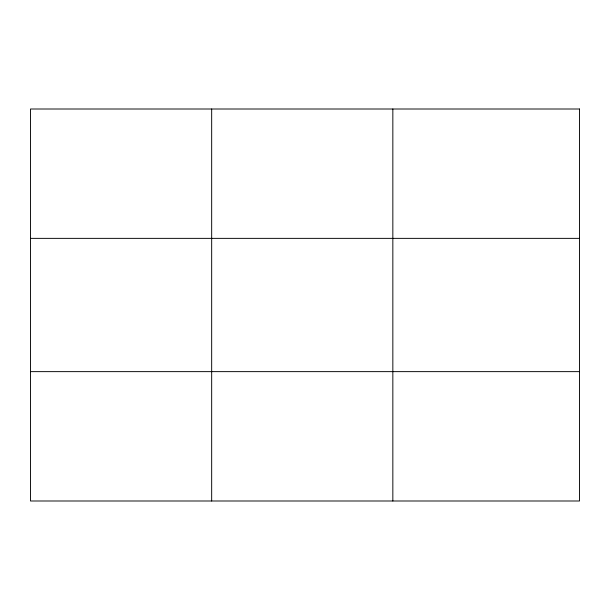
<?xml version="1.0" encoding="UTF-8"?>
<svg xmlns="http://www.w3.org/2000/svg" width="610" height="610" viewBox="0 0 610 610"><rect width="100%" height="100%" fill="white"/><g stroke="black" fill="none" stroke-linecap="round" stroke-linejoin="round"><path stroke-width="0.91" d="M211.67 109.007L211.67 500.993M392.84 109.007L392.84 500.993M30.5 238.365L579.5 238.365M30.5 371.635L579.5 371.635M579.5 109.007L579.5 500.993L30.5 500.993L30.5 109.007L579.5 109.007"/></g></svg>
